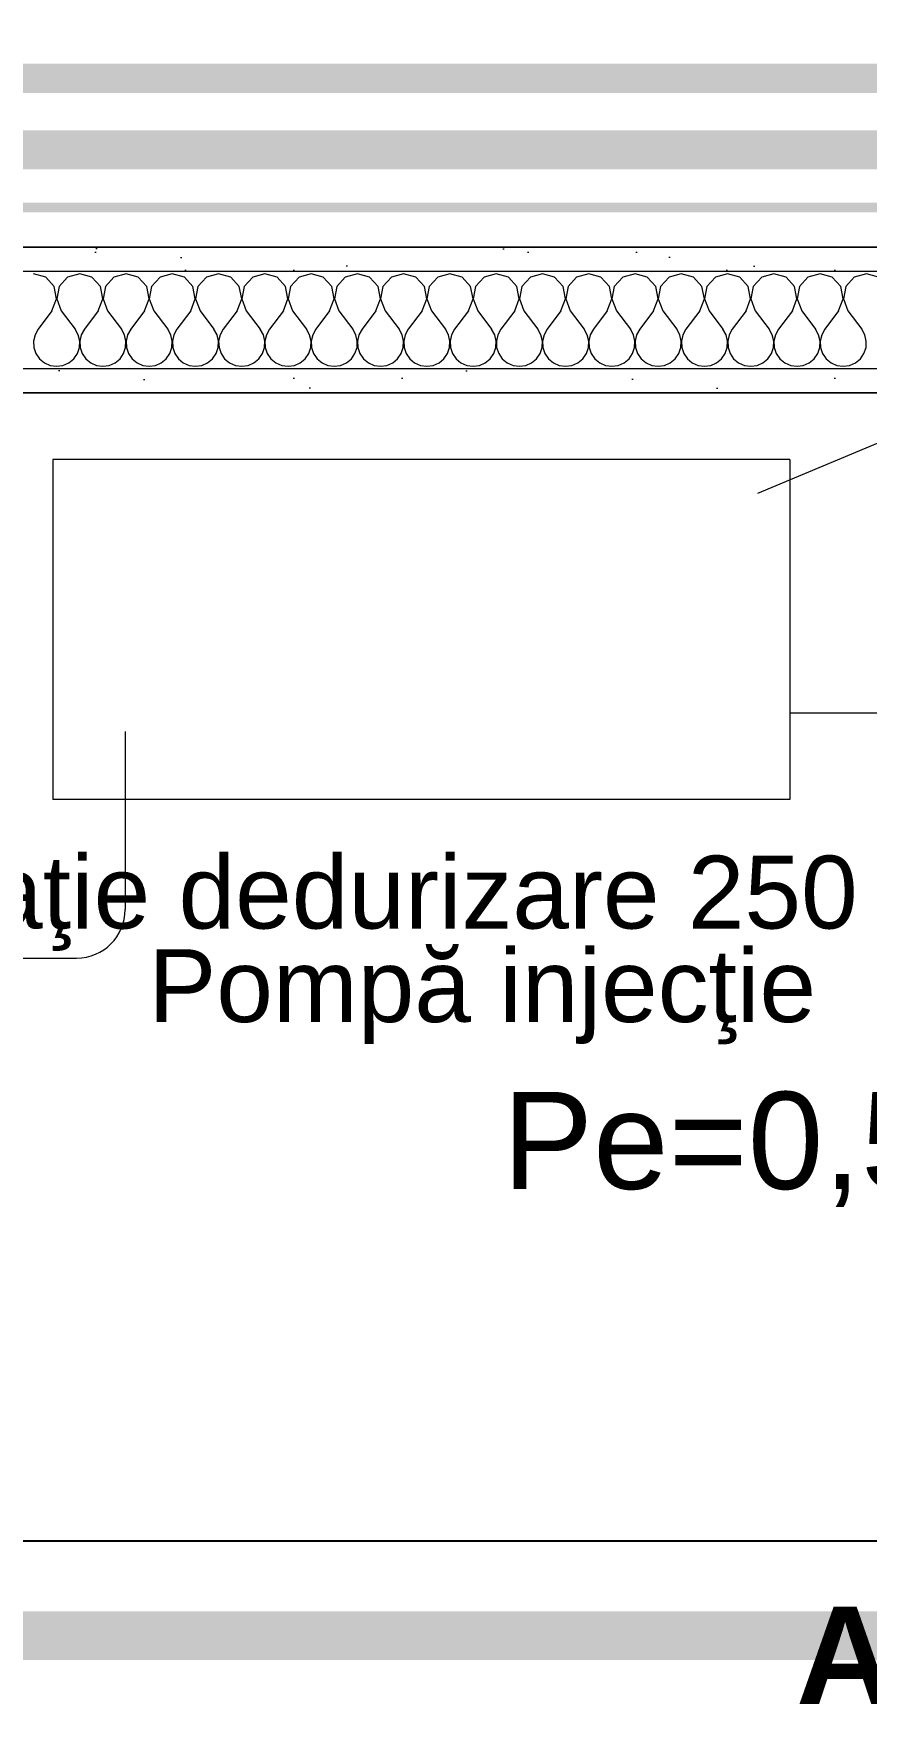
# Model space of a CAD drawing. Header units: millimetres. Extents: x 1322820 to 1391563, y 1051909 to 1098256.
# Drawn here: x 1352831 to 1353688, y 1081515 to 1083241 of the extents above; entities that cross this region are included whole.
import ezdxf
from ezdxf.enums import TextEntityAlignment as Align

# ---------------------------------------------------------------- set-up
doc = ezdxf.new("R2010")
doc.units = ezdxf.units.MM
doc.header["$MEASUREMENT"] = 0
doc.linetypes.add('DUBLU_INTRERUPT', pattern=[1.093612, 0.529167, -0.211667, 0.141111, -0.211667])
doc.layers.get('0').update_dxf_attribs({"true_color": 0x787878})
for name, color, linetype, lineweight in [('calorifere_Pen_No__1', 250, 'Continuous', 13), ('Circuite', 7, 'Continuous', 25), ('SANITARE_Pen_No__1', 7, 'Continuous', 13)]:
    doc.layers.add(name, color=color, linetype=linetype, lineweight=lineweight)
for name, color, linetype in [('Circuit echipo', 7, 'Continuous'), ('circuite iluminat normal', 7, 'Continuous'), ('circuite iluminat vitali', 1, 'Continuous'), ('circuite prize normal', 7, 'Continuous'), ('circuite prize vitali', 1, 'Continuous')]:
    doc.layers.add(name, color=color, linetype=linetype)
for name, color, linetype, lineweight, true_color in [('instalatii - echipamente_Pen_No__1', 7, 'Continuous', 13, 0x787878), ('New_ARCHICAD Zone Stamps_Pen_No__1', 7, 'Continuous', 13, 0x787878), ('New_arhitectura - pereti de compartimentare_Pen_No__1', 7, 'Continuous', 13, 0x787878), ('New_arhitectura - pereti de compartimentare_Pen_No__21', 7, 'Continuous', 20, 0x787878), ('New_arhitectura - suprafete DTAC_Pen_No__14', 7, 'Continuous', 18, 0x787878), ('New_instalatii - echipamente_Pen_No__1', 7, 'Continuous', 13, 0x787878)]:
    doc.layers.add(name, color=color, linetype=linetype, lineweight=lineweight, true_color=true_color)
doc.layers.add('New_arhitectura - pereti de compartimentare', color=7, linetype='Continuous', true_color=0x787878)
doc.layers.add('New_arhitectura - suprafete DTAC', color=7, linetype='Continuous', true_color=0x787878)
doc.styles.add('GENERATED_STYLE_1', font='arialbd.ttf')
doc.styles.add('GENERATED_STYLE_2', font='arial.ttf')
doc.styles.add('GENERATED_STYLE_4', font='arialbi.ttf')
doc.linetypes.add('1_ - 1_100  (2)', pattern='A,0,[5,A.39 PLAN MOBILARE - PLAN TERASA1.Shx,S=5.555556,R=0,X=0,Y=4.75314e-16],-700,0', length=700)
doc.linetypes.add('1_2_ - 1_100', pattern='A,0,[8,A.39 PLAN MOBILARE - PLAN TERASA1.Shx,S=5.555556,R=0,X=0,Y=0],-700,0', length=700)
doc.linetypes.add('3_4_ - 1_100   (2)', pattern='A,0,[7,A.39 PLAN MOBILARE - PLAN TERASA1.Shx,S=5.555556,R=0,X=0,Y=0],-700,0', length=700)
pattern_1 = [(45, (1356235.236, 1079117.57), (-55.6847, 55.6847), [0, -52.5, 0, -78.75]), (110, (1356410.236, 1079117.57), (74.0008, 26.9341), [0, -38.5, 0, -66.5])]

# ---------------------------------------------------------------- blocks, each defined once
blk = doc.blocks.new('*X10', base_point=(1356235.2, 1078942.6))
at = {"layer": 'New_arhitectura - pereti de compartimentare_Pen_No__1', "color": 7, "linetype": 'Continuous', "lineweight": 13}
for p, q in [((1352843, 1082989.7), (1352830.5, 1082993.2)), ((1352851.8, 1082980.1), (1352843, 1082989.7)), ((1352865.6, 1082989.7), (1352856.8, 1082980.1)), ((1352878.1, 1082993.2), (1352865.6, 1082989.7)), ((1352890.6, 1082989.7), (1352878.1, 1082993.2)), ((1352899.4, 1082980.1), (1352890.6, 1082989.7)), ((1352913.2, 1082989.7), (1352904.4, 1082980.1)), ((1352925.7, 1082993.2), (1352913.2, 1082989.7)), ((1352938.2, 1082989.7), (1352925.7, 1082993.2)), ((1352947, 1082980.1), (1352938.2, 1082989.7)), ((1352960.8, 1082989.7), (1352952, 1082980.1)), ((1352973.3, 1082993.2), (1352960.8, 1082989.7)), ((1352985.8, 1082989.7), (1352973.3, 1082993.2)), ((1352994.6, 1082980.1), (1352985.8, 1082989.7)), ((1353008.4, 1082989.7), (1352999.7, 1082980.1)), ((1353021, 1082993.2), (1353008.4, 1082989.7)), ((1353033.5, 1082989.7), (1353021, 1082993.2)), ((1353042.2, 1082980.1), (1353033.5, 1082989.7)), ((1353056.1, 1082989.7), (1353047.3, 1082980.1)), ((1353068.6, 1082993.2), (1353056.1, 1082989.7)), ((1353081.1, 1082989.7), (1353068.6, 1082993.2)), ((1353089.9, 1082980.1), (1353081.1, 1082989.7)), ((1353103.7, 1082989.7), (1353094.9, 1082980.1)), ((1353116.2, 1082993.2), (1353103.7, 1082989.7)), ((1353128.7, 1082989.7), (1353116.2, 1082993.2)), ((1353137.5, 1082980.1), (1353128.7, 1082989.7)), ((1353151.3, 1082989.7), (1353142.5, 1082980.1)), ((1353163.8, 1082993.2), (1353151.3, 1082989.7)), ((1353176.3, 1082989.7), (1353163.8, 1082993.2)), ((1353185.1, 1082980.1), (1353176.3, 1082989.7)), ((1353198.9, 1082989.7), (1353190.1, 1082980.1)), ((1353211.4, 1082993.2), (1353198.9, 1082989.7)), ((1353223.9, 1082989.7), (1353211.4, 1082993.2)), ((1353232.7, 1082980.1), (1353223.9, 1082989.7)), ((1353246.5, 1082989.7), (1353237.7, 1082980.1)), ((1353259, 1082993.2), (1353246.5, 1082989.7)), ((1353271.6, 1082989.7), (1353259, 1082993.2)), ((1353280.3, 1082980.1), (1353271.6, 1082989.7)), ((1353294.1, 1082989.7), (1353285.4, 1082980.1)), ((1353306.7, 1082993.2), (1353294.1, 1082989.7)), ((1353319.2, 1082989.7), (1353306.7, 1082993.2)), ((1353328, 1082980.1), (1353319.2, 1082989.7)), ((1353341.8, 1082989.7), (1353333, 1082980.1)), ((1353354.3, 1082993.2), (1353341.8, 1082989.7)), ((1353366.8, 1082989.7), (1353354.3, 1082993.2)), ((1353375.6, 1082980.1), (1353366.8, 1082989.7)), ((1353389.4, 1082989.7), (1353380.6, 1082980.1)), ((1353401.9, 1082993.2), (1353389.4, 1082989.7)), ((1353414.4, 1082989.7), (1353401.9, 1082993.2)), ((1353423.2, 1082980.1), (1353414.4, 1082989.7)), ((1353437, 1082989.7), (1353428.2, 1082980.1)), ((1353449.5, 1082993.2), (1353437, 1082989.7)), ((1353462, 1082989.7), (1353449.5, 1082993.2)), ((1353470.8, 1082980.1), (1353462, 1082989.7)), ((1353484.6, 1082989.7), (1353475.8, 1082980.1)), ((1353497.1, 1082993.2), (1353484.6, 1082989.7)), ((1353509.7, 1082989.7), (1353497.1, 1082993.2)), ((1353518.4, 1082980.1), (1353509.7, 1082989.7)), ((1353532.2, 1082989.7), (1353523.5, 1082980.1)), ((1353544.8, 1082993.2), (1353532.2, 1082989.7)), ((1353557.3, 1082989.7), (1353544.8, 1082993.2)), ((1353566.1, 1082980.1), (1353557.3, 1082989.7)), ((1353579.9, 1082989.7), (1353571.1, 1082980.1)), ((1353592.4, 1082993.2), (1353579.9, 1082989.7)), ((1353604.9, 1082989.7), (1353592.4, 1082993.2)), ((1353613.7, 1082980.1), (1353604.9, 1082989.7)), ((1353627.5, 1082989.7), (1353618.7, 1082980.1)), ((1353640, 1082993.2), (1353627.5, 1082989.7)), ((1353652.5, 1082989.7), (1353640, 1082993.2)), ((1353661.3, 1082980.1), (1353652.5, 1082989.7)), ((1353675.1, 1082989.7), (1353666.3, 1082980.1)), ((1353687.6, 1082993.2), (1353675.1, 1082989.7)), ((1353700.1, 1082989.7), (1353687.6, 1082993.2)), ((1352849.5, 1082955.1), (1352854.2, 1082967.3)), ((1352854.2, 1082967.3), (1352851.8, 1082980.1)), ((1352856.8, 1082980.1), (1352854.4, 1082967.3)), ((1352854.4, 1082967.3), (1352859, 1082955.1)), ((1352897.1, 1082955.1), (1352901.8, 1082967.3)), ((1352901.8, 1082967.3), (1352899.4, 1082980.1)), ((1352904.4, 1082980.1), (1352902, 1082967.3)), ((1352902, 1082967.3), (1352906.7, 1082955.1)), ((1352944.8, 1082955.1), (1352949.4, 1082967.3)), ((1352949.4, 1082967.3), (1352947, 1082980.1)), ((1352952, 1082980.1), (1352949.6, 1082967.3)), ((1352949.6, 1082967.3), (1352954.3, 1082955.1)), ((1352992.4, 1082955.1), (1352997, 1082967.3)), ((1352997, 1082967.3), (1352994.6, 1082980.1)), ((1352999.7, 1082980.1), (1352997.2, 1082967.3)), ((1352997.2, 1082967.3), (1353001.9, 1082955.1)), ((1353040, 1082955.1), (1353044.7, 1082967.3)), ((1353044.7, 1082967.3), (1353042.2, 1082980.1)), ((1353047.3, 1082980.1), (1353044.9, 1082967.3)), ((1353044.9, 1082967.3), (1353049.5, 1082955.1)), ((1353087.6, 1082955.1), (1353092.3, 1082967.3)), ((1353092.3, 1082967.3), (1353089.9, 1082980.1)), ((1353094.9, 1082980.1), (1353092.5, 1082967.3)), ((1353092.5, 1082967.3), (1353097.1, 1082955.1)), ((1353135.2, 1082955.1), (1353139.9, 1082967.3)), ((1353139.9, 1082967.3), (1353137.5, 1082980.1)), ((1353142.5, 1082980.1), (1353140.1, 1082967.3)), ((1353140.1, 1082967.3), (1353144.8, 1082955.1)), ((1353182.9, 1082955.1), (1353187.5, 1082967.3)), ((1353187.5, 1082967.3), (1353185.1, 1082980.1)), ((1353190.1, 1082980.1), (1353187.7, 1082967.3)), ((1353187.7, 1082967.3), (1353192.4, 1082955.1)), ((1353230.5, 1082955.1), (1353235.1, 1082967.3)), ((1353235.1, 1082967.3), (1353232.7, 1082980.1)), ((1353237.7, 1082980.1), (1353235.3, 1082967.3)), ((1353235.3, 1082967.3), (1353240, 1082955.1)), ((1353278.1, 1082955.1), (1353282.8, 1082967.3)), ((1353282.8, 1082967.3), (1353280.3, 1082980.1)), ((1353285.4, 1082980.1), (1353283, 1082967.3)), ((1353283, 1082967.3), (1353287.6, 1082955.1)), ((1353325.7, 1082955.1), (1353330.4, 1082967.3)), ((1353330.4, 1082967.3), (1353328, 1082980.1)), ((1353333, 1082980.1), (1353330.6, 1082967.3)), ((1353330.6, 1082967.3), (1353335.2, 1082955.1)), ((1353373.3, 1082955.1), (1353378, 1082967.3)), ((1353378, 1082967.3), (1353375.6, 1082980.1)), ((1353380.6, 1082980.1), (1353378.2, 1082967.3)), ((1353378.2, 1082967.3), (1353382.9, 1082955.1)), ((1353421, 1082955.1), (1353425.6, 1082967.3)), ((1353425.6, 1082967.3), (1353423.2, 1082980.1)), ((1353428.2, 1082980.1), (1353425.8, 1082967.3)), ((1353425.8, 1082967.3), (1353430.5, 1082955.1)), ((1353468.6, 1082955.1), (1353473.2, 1082967.3)), ((1353473.2, 1082967.3), (1353470.8, 1082980.1)), ((1353475.8, 1082980.1), (1353473.4, 1082967.3)), ((1353473.4, 1082967.3), (1353478.1, 1082955.1)), ((1353516.2, 1082955.1), (1353520.9, 1082967.3)), ((1353520.9, 1082967.3), (1353518.4, 1082980.1)), ((1353523.5, 1082980.1), (1353521, 1082967.3)), ((1353521, 1082967.3), (1353525.7, 1082955.1)), ((1353563.8, 1082955.1), (1353568.5, 1082967.3)), ((1353568.5, 1082967.3), (1353566.1, 1082980.1)), ((1353571.1, 1082980.1), (1353568.7, 1082967.3)), ((1353568.7, 1082967.3), (1353573.3, 1082955.1)), ((1353611.4, 1082955.1), (1353616.1, 1082967.3)), ((1353616.1, 1082967.3), (1353613.7, 1082980.1)), ((1353618.7, 1082980.1), (1353616.3, 1082967.3)), ((1353616.3, 1082967.3), (1353621, 1082955.1)), ((1353659, 1082955.1), (1353663.7, 1082967.3)), ((1353663.7, 1082967.3), (1353661.3, 1082980.1)), ((1353666.3, 1082980.1), (1353663.9, 1082967.3)), ((1353663.9, 1082967.3), (1353668.6, 1082955.1)), ((1352849.5, 1082955.1), (1352835.2, 1082936.1)), ((1352859, 1082955.1), (1352873.3, 1082936.1)), ((1352897.1, 1082955.1), (1352882.9, 1082936.1)), ((1352906.7, 1082955.1), (1352921, 1082936.1)), ((1352944.8, 1082955.1), (1352930.5, 1082936.1)), ((1352954.3, 1082955.1), (1352968.6, 1082936.1)), ((1352992.4, 1082955.1), (1352978.1, 1082936.1)), ((1353001.9, 1082955.1), (1353016.2, 1082936.1)), ((1353040, 1082955.1), (1353025.7, 1082936.1)), ((1353049.5, 1082955.1), (1353063.8, 1082936.1)), ((1353087.6, 1082955.1), (1353073.3, 1082936.1)), ((1353097.1, 1082955.1), (1353111.4, 1082936.1)), ((1353135.2, 1082955.1), (1353121, 1082936.1)), ((1353144.8, 1082955.1), (1353159, 1082936.1)), ((1353182.9, 1082955.1), (1353168.6, 1082936.1)), ((1353192.4, 1082955.1), (1353206.7, 1082936.1)), ((1353230.5, 1082955.1), (1353216.2, 1082936.1)), ((1353240, 1082955.1), (1353254.3, 1082936.1)), ((1353278.1, 1082955.1), (1353263.8, 1082936.1)), ((1353287.6, 1082955.1), (1353301.9, 1082936.1)), ((1353325.7, 1082955.1), (1353311.4, 1082936.1)), ((1353335.2, 1082955.1), (1353349.5, 1082936.1)), ((1353373.3, 1082955.1), (1353359, 1082936.1)), ((1353382.9, 1082955.1), (1353397.1, 1082936.1)), ((1353421, 1082955.1), (1353406.7, 1082936.1)), ((1353430.5, 1082955.1), (1353444.8, 1082936.1)), ((1353468.6, 1082955.1), (1353454.3, 1082936.1)), ((1353478.1, 1082955.1), (1353492.4, 1082936.1)), ((1353516.2, 1082955.1), (1353501.9, 1082936.1)), ((1353525.7, 1082955.1), (1353540, 1082936.1)), ((1353563.8, 1082955.1), (1353549.5, 1082936.1)), ((1353573.3, 1082955.1), (1353587.6, 1082936.1)), ((1353611.4, 1082955.1), (1353597.1, 1082936.1)), ((1353621, 1082955.1), (1353635.2, 1082936.1)), ((1353659, 1082955.1), (1353644.8, 1082936.1)), ((1353668.6, 1082955.1), (1353682.9, 1082936.1)), ((1352835.2, 1082936.1), (1352832.1, 1082930.3)), ((1352876.5, 1082930.3), (1352873.3, 1082936.1)), ((1352882.9, 1082936.1), (1352879.7, 1082930.3)), ((1352924.1, 1082930.3), (1352921, 1082936.1)), ((1352930.5, 1082936.1), (1352927.3, 1082930.3)), ((1352971.7, 1082930.3), (1352968.6, 1082936.1)), ((1352978.1, 1082936.1), (1352974.9, 1082930.3)), ((1353019.4, 1082930.3), (1353016.2, 1082936.1)), ((1353025.7, 1082936.1), (1353022.5, 1082930.3)), ((1353067, 1082930.3), (1353063.8, 1082936.1)), ((1353073.3, 1082936.1), (1353070.2, 1082930.3)), ((1353114.6, 1082930.3), (1353111.4, 1082936.1)), ((1353121, 1082936.1), (1353117.8, 1082930.3)), ((1353162.2, 1082930.3), (1353159, 1082936.1)), ((1353168.6, 1082936.1), (1353165.4, 1082930.3)), ((1353209.8, 1082930.3), (1353206.7, 1082936.1)), ((1353216.2, 1082936.1), (1353213, 1082930.3)), ((1353257.5, 1082930.3), (1353254.3, 1082936.1)), ((1353263.8, 1082936.1), (1353260.6, 1082930.3)), ((1353305.1, 1082930.3), (1353301.9, 1082936.1)), ((1353311.4, 1082936.1), (1353308.2, 1082930.3)), ((1353352.7, 1082930.3), (1353349.5, 1082936.1)), ((1353359, 1082936.1), (1353355.9, 1082930.3)), ((1353400.3, 1082930.3), (1353397.1, 1082936.1)), ((1353406.7, 1082936.1), (1353403.5, 1082930.3)), ((1353447.9, 1082930.3), (1353444.8, 1082936.1)), ((1353454.3, 1082936.1), (1353451.1, 1082930.3)), ((1353495.6, 1082930.3), (1353492.4, 1082936.1)), ((1353501.9, 1082936.1), (1353498.7, 1082930.3)), ((1353543.2, 1082930.3), (1353540, 1082936.1)), ((1353549.5, 1082936.1), (1353546.3, 1082930.3)), ((1353590.8, 1082930.3), (1353587.6, 1082936.1)), ((1353597.1, 1082936.1), (1353594, 1082930.3)), ((1353638.4, 1082930.3), (1353635.2, 1082936.1)), ((1353644.8, 1082936.1), (1353641.6, 1082930.3)), ((1353686, 1082930.3), (1353682.9, 1082936.1)), ((1352832.1, 1082930.3), (1352830.6, 1082923.9)), ((1352830.6, 1082923.9), (1352830.9, 1082917.4)), ((1352830.9, 1082917.4), (1352833, 1082911.1)), ((1352875.6, 1082911.1), (1352877.7, 1082917.4)), ((1352878, 1082923.9), (1352876.5, 1082930.3)), ((1352877.7, 1082917.4), (1352878, 1082923.9)), ((1352879.7, 1082930.3), (1352878.2, 1082923.9)), ((1352878.2, 1082923.9), (1352878.5, 1082917.4)), ((1352878.5, 1082917.4), (1352880.6, 1082911.1)), ((1352923.2, 1082911.1), (1352925.3, 1082917.4)), ((1352925.6, 1082923.9), (1352924.1, 1082930.3)), ((1352925.3, 1082917.4), (1352925.6, 1082923.9)), ((1352927.3, 1082930.3), (1352925.8, 1082923.9)), ((1352925.8, 1082923.9), (1352926.1, 1082917.4)), ((1352926.1, 1082917.4), (1352928.2, 1082911.1)), ((1352970.8, 1082911.1), (1352972.9, 1082917.4)), ((1352973.2, 1082923.9), (1352971.7, 1082930.3)), ((1352972.9, 1082917.4), (1352973.2, 1082923.9)), ((1352974.9, 1082930.3), (1352973.4, 1082923.9)), ((1352973.4, 1082923.9), (1352973.7, 1082917.4)), ((1352973.7, 1082917.4), (1352975.8, 1082911.1)), ((1353018.4, 1082911.1), (1353020.5, 1082917.4)), ((1353020.9, 1082923.9), (1353019.4, 1082930.3)), ((1353020.5, 1082917.4), (1353020.9, 1082923.9)), ((1353022.5, 1082930.3), (1353021, 1082923.9)), ((1353021, 1082923.9), (1353021.4, 1082917.4)), ((1353021.4, 1082917.4), (1353023.5, 1082911.1)), ((1353066.1, 1082911.1), (1353068.2, 1082917.4)), ((1353068.5, 1082923.9), (1353067, 1082930.3)), ((1353068.2, 1082917.4), (1353068.5, 1082923.9)), ((1353070.2, 1082930.3), (1353068.7, 1082923.9)), ((1353068.7, 1082923.9), (1353069, 1082917.4)), ((1353069, 1082917.4), (1353071.1, 1082911.1)), ((1353113.7, 1082911.1), (1353115.8, 1082917.4)), ((1353116.1, 1082923.9), (1353114.6, 1082930.3)), ((1353115.8, 1082917.4), (1353116.1, 1082923.9)), ((1353117.8, 1082930.3), (1353116.3, 1082923.9)), ((1353116.3, 1082923.9), (1353116.6, 1082917.4)), ((1353116.6, 1082917.4), (1353118.7, 1082911.1)), ((1353161.3, 1082911.1), (1353163.4, 1082917.4)), ((1353163.7, 1082923.9), (1353162.2, 1082930.3)), ((1353163.4, 1082917.4), (1353163.7, 1082923.9)), ((1353165.4, 1082930.3), (1353163.9, 1082923.9)), ((1353163.9, 1082923.9), (1353164.2, 1082917.4)), ((1353164.2, 1082917.4), (1353166.3, 1082911.1)), ((1353208.9, 1082911.1), (1353211, 1082917.4)), ((1353211.3, 1082923.9), (1353209.8, 1082930.3)), ((1353211, 1082917.4), (1353211.3, 1082923.9)), ((1353213, 1082930.3), (1353211.5, 1082923.9)), ((1353211.5, 1082923.9), (1353211.8, 1082917.4)), ((1353211.8, 1082917.4), (1353213.9, 1082911.1)), ((1353256.5, 1082911.1), (1353258.6, 1082917.4)), ((1353258.9, 1082923.9), (1353257.5, 1082930.3)), ((1353258.6, 1082917.4), (1353258.9, 1082923.9)), ((1353260.6, 1082930.3), (1353259.1, 1082923.9)), ((1353259.1, 1082923.9), (1353259.5, 1082917.4)), ((1353259.5, 1082917.4), (1353261.6, 1082911.1)), ((1353304.2, 1082911.1), (1353306.3, 1082917.4)), ((1353306.6, 1082923.9), (1353305.1, 1082930.3)), ((1353306.3, 1082917.4), (1353306.6, 1082923.9)), ((1353308.2, 1082930.3), (1353306.8, 1082923.9)), ((1353306.8, 1082923.9), (1353307.1, 1082917.4)), ((1353307.1, 1082917.4), (1353309.2, 1082911.1)), ((1353351.8, 1082911.1), (1353353.9, 1082917.4)), ((1353354.2, 1082923.9), (1353352.7, 1082930.3)), ((1353353.9, 1082917.4), (1353354.2, 1082923.9)), ((1353355.9, 1082930.3), (1353354.4, 1082923.9)), ((1353354.4, 1082923.9), (1353354.7, 1082917.4)), ((1353354.7, 1082917.4), (1353356.8, 1082911.1)), ((1353399.4, 1082911.1), (1353401.5, 1082917.4)), ((1353401.8, 1082923.9), (1353400.3, 1082930.3)), ((1353401.5, 1082917.4), (1353401.8, 1082923.9)), ((1353403.5, 1082930.3), (1353402, 1082923.9)), ((1353402, 1082923.9), (1353402.3, 1082917.4)), ((1353402.3, 1082917.4), (1353404.4, 1082911.1)), ((1353447, 1082911.1), (1353449.1, 1082917.4)), ((1353449.4, 1082923.9), (1353447.9, 1082930.3)), ((1353449.1, 1082917.4), (1353449.4, 1082923.9)), ((1353451.1, 1082930.3), (1353449.6, 1082923.9)), ((1353449.6, 1082923.9), (1353449.9, 1082917.4)), ((1353449.9, 1082917.4), (1353452, 1082911.1)), ((1353494.6, 1082911.1), (1353496.7, 1082917.4)), ((1353497, 1082923.9), (1353495.6, 1082930.3)), ((1353496.7, 1082917.4), (1353497, 1082923.9)), ((1353498.7, 1082930.3), (1353497.2, 1082923.9)), ((1353497.2, 1082923.9), (1353497.6, 1082917.4)), ((1353497.6, 1082917.4), (1353499.7, 1082911.1)), ((1353542.2, 1082911.1), (1353544.3, 1082917.4)), ((1353544.7, 1082923.9), (1353543.2, 1082930.3)), ((1353544.3, 1082917.4), (1353544.7, 1082923.9)), ((1353546.3, 1082930.3), (1353544.9, 1082923.9)), ((1353544.9, 1082923.9), (1353545.2, 1082917.4)), ((1353545.2, 1082917.4), (1353547.3, 1082911.1)), ((1353589.9, 1082911.1), (1353592, 1082917.4)), ((1353592.3, 1082923.9), (1353590.8, 1082930.3)), ((1353592, 1082917.4), (1353592.3, 1082923.9)), ((1353594, 1082930.3), (1353592.5, 1082923.9)), ((1353592.5, 1082923.9), (1353592.8, 1082917.4)), ((1353592.8, 1082917.4), (1353594.9, 1082911.1)), ((1353637.5, 1082911.1), (1353639.6, 1082917.4)), ((1353639.9, 1082923.9), (1353638.4, 1082930.3)), ((1353639.6, 1082917.4), (1353639.9, 1082923.9)), ((1353641.6, 1082930.3), (1353640.1, 1082923.9)), ((1353640.1, 1082923.9), (1353640.4, 1082917.4)), ((1353640.4, 1082917.4), (1353642.5, 1082911.1)), ((1353685.1, 1082911.1), (1353687.2, 1082917.4)), ((1353687.5, 1082923.9), (1353686, 1082930.3)), ((1353687.2, 1082917.4), (1353687.5, 1082923.9)), ((1352833, 1082911.1), (1352836.7, 1082905.7)), ((1352836.7, 1082905.7), (1352841.8, 1082901.5)), ((1352841.8, 1082901.5), (1352847.8, 1082898.9)), ((1352847.8, 1082898.9), (1352854.3, 1082898)), ((1352854.3, 1082898), (1352860.8, 1082898.9)), ((1352860.8, 1082898.9), (1352866.8, 1082901.5)), ((1352866.8, 1082901.5), (1352871.9, 1082905.7)), ((1352871.9, 1082905.7), (1352875.6, 1082911.1)), ((1352880.6, 1082911.1), (1352884.3, 1082905.7)), ((1352884.3, 1082905.7), (1352889.4, 1082901.5)), ((1352889.4, 1082901.5), (1352895.4, 1082898.9)), ((1352895.4, 1082898.9), (1352901.9, 1082898)), ((1352901.9, 1082898), (1352908.4, 1082898.9)), ((1352908.4, 1082898.9), (1352914.4, 1082901.5)), ((1352914.4, 1082901.5), (1352919.5, 1082905.7)), ((1352919.5, 1082905.7), (1352923.2, 1082911.1)), ((1352928.2, 1082911.1), (1352931.9, 1082905.7)), ((1352931.9, 1082905.7), (1352937, 1082901.5)), ((1352937, 1082901.5), (1352943, 1082898.9)), ((1352943, 1082898.9), (1352949.5, 1082898)), ((1352949.5, 1082898), (1352956, 1082898.9)), ((1352956, 1082898.9), (1352962, 1082901.5)), ((1352962, 1082901.5), (1352967.1, 1082905.7)), ((1352967.1, 1082905.7), (1352970.8, 1082911.1)), ((1352975.8, 1082911.1), (1352979.6, 1082905.7)), ((1352979.6, 1082905.7), (1352984.6, 1082901.5)), ((1352984.6, 1082901.5), (1352990.6, 1082898.9)), ((1352990.6, 1082898.9), (1352997.1, 1082898)), ((1352997.1, 1082898), (1353003.6, 1082898.9)), ((1353003.6, 1082898.9), (1353009.7, 1082901.5)), ((1353009.7, 1082901.5), (1353014.7, 1082905.7)), ((1353014.7, 1082905.7), (1353018.4, 1082911.1)), ((1353023.5, 1082911.1), (1353027.2, 1082905.7)), ((1353027.2, 1082905.7), (1353032.2, 1082901.5)), ((1353032.2, 1082901.5), (1353038.3, 1082898.9)), ((1353038.3, 1082898.9), (1353044.8, 1082898)), ((1353044.8, 1082898), (1353051.3, 1082898.9)), ((1353051.3, 1082898.9), (1353057.3, 1082901.5)), ((1353057.3, 1082901.5), (1353062.3, 1082905.7)), ((1353062.3, 1082905.7), (1353066.1, 1082911.1)), ((1353071.1, 1082911.1), (1353074.8, 1082905.7)), ((1353074.8, 1082905.7), (1353079.9, 1082901.5)), ((1353079.9, 1082901.5), (1353085.9, 1082898.9)), ((1353085.9, 1082898.9), (1353092.4, 1082898)), ((1353092.4, 1082898), (1353098.9, 1082898.9)), ((1353098.9, 1082898.9), (1353104.9, 1082901.5)), ((1353104.9, 1082901.5), (1353110, 1082905.7)), ((1353110, 1082905.7), (1353113.7, 1082911.1)), ((1353118.7, 1082911.1), (1353122.4, 1082905.7)), ((1353122.4, 1082905.7), (1353127.5, 1082901.5)), ((1353127.5, 1082901.5), (1353133.5, 1082898.9)), ((1353133.5, 1082898.9), (1353140, 1082898)), ((1353140, 1082898), (1353146.5, 1082898.9)), ((1353146.5, 1082898.9), (1353152.5, 1082901.5)), ((1353152.5, 1082901.5), (1353157.6, 1082905.7)), ((1353157.6, 1082905.7), (1353161.3, 1082911.1)), ((1353166.3, 1082911.1), (1353170, 1082905.7)), ((1353170, 1082905.7), (1353175.1, 1082901.5)), ((1353175.1, 1082901.5), (1353181.1, 1082898.9)), ((1353181.1, 1082898.9), (1353187.6, 1082898)), ((1353187.6, 1082898), (1353194.1, 1082898.9)), ((1353194.1, 1082898.9), (1353200.1, 1082901.5)), ((1353200.1, 1082901.5), (1353205.2, 1082905.7)), ((1353205.2, 1082905.7), (1353208.9, 1082911.1)), ((1353213.9, 1082911.1), (1353217.7, 1082905.7)), ((1353217.7, 1082905.7), (1353222.7, 1082901.5)), ((1353222.7, 1082901.5), (1353228.7, 1082898.9)), ((1353228.7, 1082898.9), (1353235.2, 1082898)), ((1353235.2, 1082898), (1353241.7, 1082898.9)), ((1353241.7, 1082898.9), (1353247.8, 1082901.5)), ((1353247.8, 1082901.5), (1353252.8, 1082905.7)), ((1353252.8, 1082905.7), (1353256.5, 1082911.1)), ((1353261.6, 1082911.1), (1353265.3, 1082905.7)), ((1353265.3, 1082905.7), (1353270.3, 1082901.5)), ((1353270.3, 1082901.5), (1353276.3, 1082898.9)), ((1353276.3, 1082898.9), (1353282.9, 1082898)), ((1353282.9, 1082898), (1353289.4, 1082898.9)), ((1353289.4, 1082898.9), (1353295.4, 1082901.5)), ((1353295.4, 1082901.5), (1353300.4, 1082905.7)), ((1353300.4, 1082905.7), (1353304.2, 1082911.1)), ((1353309.2, 1082911.1), (1353312.9, 1082905.7)), ((1353312.9, 1082905.7), (1353318, 1082901.5)), ((1353318, 1082901.5), (1353324, 1082898.9)), ((1353324, 1082898.9), (1353330.5, 1082898)), ((1353330.5, 1082898), (1353337, 1082898.9)), ((1353337, 1082898.9), (1353343, 1082901.5)), ((1353343, 1082901.5), (1353348, 1082905.7)), ((1353348, 1082905.7), (1353351.8, 1082911.1)), ((1353356.8, 1082911.1), (1353360.5, 1082905.7)), ((1353360.5, 1082905.7), (1353365.6, 1082901.5)), ((1353365.6, 1082901.5), (1353371.6, 1082898.9)), ((1353371.6, 1082898.9), (1353378.1, 1082898)), ((1353378.1, 1082898), (1353384.6, 1082898.9)), ((1353384.6, 1082898.9), (1353390.6, 1082901.5)), ((1353390.6, 1082901.5), (1353395.7, 1082905.7)), ((1353395.7, 1082905.7), (1353399.4, 1082911.1)), ((1353404.4, 1082911.1), (1353408.1, 1082905.7)), ((1353408.1, 1082905.7), (1353413.2, 1082901.5)), ((1353413.2, 1082901.5), (1353419.2, 1082898.9)), ((1353419.2, 1082898.9), (1353425.7, 1082898)), ((1353425.7, 1082898), (1353432.2, 1082898.9)), ((1353432.2, 1082898.9), (1353438.2, 1082901.5)), ((1353438.2, 1082901.5), (1353443.3, 1082905.7)), ((1353443.3, 1082905.7), (1353447, 1082911.1)), ((1353452, 1082911.1), (1353455.8, 1082905.7)), ((1353455.8, 1082905.7), (1353460.8, 1082901.5)), ((1353460.8, 1082901.5), (1353466.8, 1082898.9)), ((1353466.8, 1082898.9), (1353473.3, 1082898)), ((1353473.3, 1082898), (1353479.8, 1082898.9)), ((1353479.8, 1082898.9), (1353485.8, 1082901.5)), ((1353485.8, 1082901.5), (1353490.9, 1082905.7)), ((1353490.9, 1082905.7), (1353494.6, 1082911.1)), ((1353499.7, 1082911.1), (1353503.4, 1082905.7)), ((1353503.4, 1082905.7), (1353508.4, 1082901.5)), ((1353508.4, 1082901.5), (1353514.4, 1082898.9)), ((1353514.4, 1082898.9), (1353521, 1082898)), ((1353521, 1082898), (1353527.5, 1082898.9)), ((1353527.5, 1082898.9), (1353533.5, 1082901.5)), ((1353533.5, 1082901.5), (1353538.5, 1082905.7)), ((1353538.5, 1082905.7), (1353542.2, 1082911.1)), ((1353547.3, 1082911.1), (1353551, 1082905.7)), ((1353551, 1082905.7), (1353556.1, 1082901.5)), ((1353556.1, 1082901.5), (1353562.1, 1082898.9)), ((1353562.1, 1082898.9), (1353568.6, 1082898)), ((1353568.6, 1082898), (1353575.1, 1082898.9)), ((1353575.1, 1082898.9), (1353581.1, 1082901.5)), ((1353581.1, 1082901.5), (1353586.1, 1082905.7)), ((1353586.1, 1082905.7), (1353589.9, 1082911.1)), ((1353594.9, 1082911.1), (1353598.6, 1082905.7)), ((1353598.6, 1082905.7), (1353603.7, 1082901.5)), ((1353603.7, 1082901.5), (1353609.7, 1082898.9)), ((1353609.7, 1082898.9), (1353616.2, 1082898)), ((1353616.2, 1082898), (1353622.7, 1082898.9)), ((1353622.7, 1082898.9), (1353628.7, 1082901.5)), ((1353628.7, 1082901.5), (1353633.8, 1082905.7)), ((1353633.8, 1082905.7), (1353637.5, 1082911.1)), ((1353642.5, 1082911.1), (1353646.2, 1082905.7)), ((1353646.2, 1082905.7), (1353651.3, 1082901.5)), ((1353651.3, 1082901.5), (1353657.3, 1082898.9)), ((1353657.3, 1082898.9), (1353663.8, 1082898)), ((1353663.8, 1082898), (1353670.3, 1082898.9)), ((1353670.3, 1082898.9), (1353676.3, 1082901.5)), ((1353676.3, 1082901.5), (1353681.4, 1082905.7)), ((1353681.4, 1082905.7), (1353685.1, 1082911.1))]:
    blk.add_line(p, q, dxfattribs=at)
blk = doc.blocks.new('Wall_7_1', base_point=(1351678.5, 1083020.6))
at = {"layer": 'New_arhitectura - pereti de compartimentare', "linetype": 'Continuous', "lineweight": 0, "true_color": 0x000000}
h = blk.add_hatch(dxfattribs=at)
h.set_pattern_fill('RENDER__1__0001', color=18, style=0, pattern_type=2)
h.set_pattern_definition(pattern_1)
h.paths.add_polyline_path([(1351678.5, 1083020.6), (1351678.5, 1082995.6), (1354928.5, 1082995.6), (1354928.5, 1083020.6)])
h = blk.add_hatch(dxfattribs=at)
h.set_pattern_fill('RENDER__1__0001', color=18, style=0, pattern_type=2)
h.set_pattern_definition(pattern_1)
h.paths.add_polyline_path([(1354928.5, 1082895.6), (1351678.5, 1082895.6), (1351678.5, 1082870.6), (1354928.5, 1082870.6)])
at = {"layer": 'New_arhitectura - pereti de compartimentare_Pen_No__21', "color": 7, "linetype": 'Continuous', "lineweight": 20}
for p, q in [((1354928.5, 1082995.6), (1351678.5, 1082995.6)), ((1351678.5, 1082895.6), (1354928.5, 1082895.6))]:
    blk.add_line(p, q, dxfattribs=at)
at = {"layer": 'New_arhitectura - pereti de compartimentare_Pen_No__21', "color": 7, "linetype": 'Continuous', "lineweight": 20, "flags": 128}
for points in [[(1354928.5, 1083020.6), (1351678.5, 1083020.6)], [(1351678.5, 1082870.6), (1354928.5, 1082870.6)]]:
    blk.add_lwpolyline(points, dxfattribs=at)
at = {"layer": 'New_arhitectura - pereti de compartimentare', "color": 2, "lineweight": 13}
blk.add_blockref('*X10', (1356235.2, 1078942.6), dxfattribs=at)
blk = doc.blocks.new('SPATIU TEHNIC_T.06_4_1', base_point=(1354205.3, 1080781.2))
at = {"layer": 'New_ARCHICAD Zone Stamps_Pen_No__1', "color": 7, "lineweight": 13, "insert": (1353817.7, 1081424.2), "char_height": 100, "attachment_point": 1, "style": 'GENERATED_STYLE_2'}
blk.add_mtext('\\A1;\\pt0,50;17,99{\\H0.66x;\\S^  ;} m{\\H0.66x;\\S2^  ;}', dxfattribs=at)
at = {"layer": 'New_ARCHICAD Zone Stamps_Pen_No__1', "color": 7, "lineweight": 13}
for tag, style, p in [('DUMMY_849', 'GENERATED_STYLE_1', (1353923.8, 1082036.3)), ('DUMMY_850', 'GENERATED_STYLE_1', (1354677.1, 1081839.9)), ('DUMMY_851', 'GENERATED_STYLE_1', (1355296.1, 1081643.5)), ('measuredAreaCode', 'GENERATED_STYLE_2', (1353649.5, 1081424.2))]:
    blk.add_attdef(tag, text='', height=100, dxfattribs=dict(at, style=style)).set_placement(p, align=Align.TOP_LEFT)
at = {"layer": 'New_ARCHICAD Zone Stamps_Pen_No__1', "color": 7, "lineweight": 13, "style": 'GENERATED_STYLE_1'}
for tag, p in [('ROOM_NUMBER', (1354472.8, 1082013.5)), ('ROOM_NAME', (1354472.8, 1081817)), ('zoneNameLine2', (1354472.8, 1081620.6))]:
    blk.add_attdef(tag, text='', height=100, dxfattribs=at).set_placement(p, align=Align.TOP_CENTER)
blk = doc.blocks.new('terasa')
at = {"layer": 'instalatii - echipamente_Pen_No__1', "linetype": 'Continuous', "lineweight": 13}
for p, q in [((1353608.757, 1082801.968), (1352850.492, 1082801.968)), ((1352850.492, 1082801.968), (1352850.492, 1082451.968)), ((1353608.757, 1082801.968), (1353608.757, 1082451.968)), ((1353608.757, 1082451.968), (1352850.492, 1082451.968))]:
    blk.add_line(p, q, dxfattribs=at)
at = {"layer": 'instalatii - echipamente_Pen_No__1', "linetype": '3_4_ - 1_100   (2)', "lineweight": 13}
for p, q in [((1352924.784, 1082522.015), (1352924.784, 1082338.5)), ((1352542.002, 1082288.5), (1352874.784, 1082288.5))]:
    blk.add_line(p, q, dxfattribs=at)
blk.add_arc((1352874.784, 1082338.5), 50, 270, 0, dxfattribs=at)
at = {"layer": 'New_arhitectura - suprafete DTAC_Pen_No__14', "linetype": 'Continuous', "lineweight": 18, "flags": 128}
for points in [[(1356828.539, 1083020.6), (1356828.539, 1084820.6), (1351678.502, 1084820.6), (1351678.502, 1083020.6)], [(1351678.502, 1082870.6), (1351678.502, 1079320.65), (1356178.539, 1079320.65), (1356178.539, 1079770.6), (1356828.539, 1079770.6), (1356828.539, 1082870.6)]]:
    blk.add_lwpolyline(points, close=True, dxfattribs=at)
at = {"layer": 'New_instalatii - echipamente_Pen_No__1', "linetype": '1_2_ - 1_100', "lineweight": 13}
blk.add_line((1353575.839, 1082767.338), (1353745.17, 1082838.457), dxfattribs=at)
at = {"layer": 'New_instalatii - echipamente_Pen_No__1', "linetype": '1_ - 1_100  (2)', "lineweight": 13}
blk.add_line((1353719.884, 1082540.848), (1353608.757, 1082540.848), dxfattribs=at)
at = {"layer": 'New_arhitectura - pereti de compartimentare', "lineweight": 13}
blk.add_blockref('Wall_7_1', (1351678.502, 1083020.6), dxfattribs=at)
at = {"layer": 'New_arhitectura - suprafete DTAC', "linetype": 'Continuous', "lineweight": 13}
blk.add_blockref('SPATIU TEHNIC_T.06_4_1', (1354205.313, 1080781.158), dxfattribs=at).add_auto_attribs({'ROOM_NAME': 'SPATIU TEHNIC', 'ROOM_NUMBER': 'T.06', 'zoneNameLine2': 'APA CALDA DE CONSUM', 'measuredAreaCode': 'A: '})
blk = doc.blocks.new('A$C2BB31A3D')
at = {"layer": 'circuite iluminat normal'}
blk.add_lwpolyline([(0, 0), (1200, 0), (1200, 200), (0, 200)], close=True, dxfattribs=at)
at = {"layer": 'circuite iluminat vitali', "const_width": 50}
blk.add_lwpolyline([(56.2, 102.7), (1121.4, 102.7)], dxfattribs=at)

msp = doc.modelspace()

# ---------------------------------------------------------------- block references
msp.add_blockref('terasa', (0, 0))

# ---------------------------------------------------------------- next in the draw order: linework, layer by layer
at = {"layer": 'Circuite', "linetype": 'DUBLU_INTRERUPT', "lineweight": 20, "ltscale": 1000, "const_width": 10}
msp.add_lwpolyline([(1351361.9, 1085092.2), (1351361.9, 1083515.4), (1351716.9, 1083515.4), (1351716.9, 1083515.4), (1351716.9, 1083061.6), (1361547.4, 1083061.6), (1361547.4, 1081067.4), (1361547.4, 1081067.4), (1361547.4, 1081067.4), (1361547.4, 1081067.4)], dxfattribs=at)
at = {"layer": 'circuite prize normal', "lineweight": 20, "const_width": 40}
msp.add_lwpolyline([(1357291.6, 1079815.5), (1357291.6, 1083120.8), (1351783.2, 1083120.8), (1351783.2, 1083584.7), (1351455.9, 1083584.7), (1351455.9, 1085257.9), (1351375.8, 1085257.9)], dxfattribs=at)
at = {"layer": 'circuite prize vitali', "lineweight": 20, "const_width": 30}
msp.add_lwpolyline([(1348977.8, 1083194.5), (1348977.8, 1083194.5), (1361359.1, 1083194.5), (1361359.1, 1081063.5), (1361359.1, 1081063.5), (1361359.1, 1081063.5), (1361359.1, 1081063.5)], dxfattribs=at)

# ---------------------------------------------------------------- next in the draw order: block references
at = {"layer": 'Circuit echipo'}
msp.add_blockref('A$C2BB31A3D', (1352730.5, 1081488.1), dxfattribs=at)

# ---------------------------------------------------------------- next in the draw order: texts
at = {"layer": 'calorifere_Pen_No__1', "color": 7, "linetype": 'Continuous', "lineweight": 13}
for s, insert, char_height, attachment_point, style in [('\\A1;{\\fArial|b0|i0|c0|p34;Pompă injecţie}', (1352948.7, 1082297.7), 75, 1, 'GENERATED_STYLE_1'), ('\\A1;{\\fArial|b0|i0|c238|p34;Pe=0,5 kW}', (1353656.7, 1082091.5), 100, 5, 'GENERATED_STYLE_4')]:
    msp.add_mtext(s, dxfattribs=dict(at, insert=insert, char_height=char_height, attachment_point=attachment_point, style=style))
at = {"layer": 'SANITARE_Pen_No__1', "color": 7, "linetype": 'Continuous', "lineweight": 13, "insert": (1353818.4, 1082394), "char_height": 75, "attachment_point": 3, "style": 'GENERATED_STYLE_1'}
msp.add_mtext('\\A1;{\\fArial|b0|i0|c0|p34;Staţie dedurizare 250 l/h}', dxfattribs=at)

doc.saveas('drawing.dxf')
